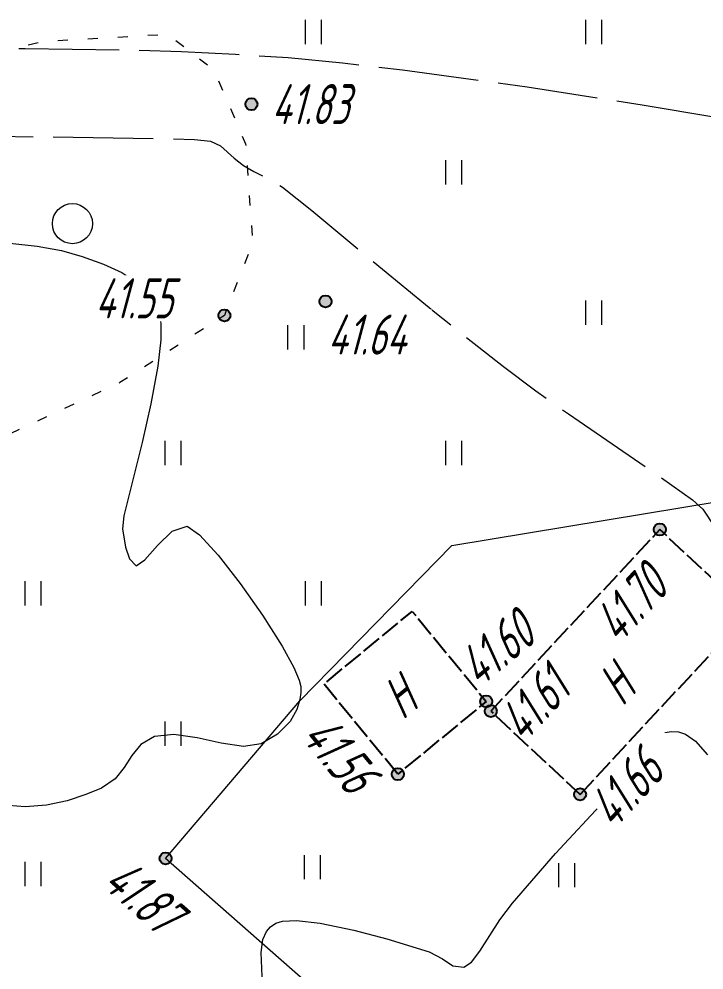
# Model space of a CAD drawing. Extents: x 2208637 to 2213412, y 575334 to 577367.
# Drawn here: x 2211201.65 to 2211218.75, y 576741.91 to 576765.62 of the extents above; entities that cross this region are included whole.
import ezdxf
from ezdxf.enums import TextEntityAlignment as Align

# ---------------------------------------------------------------- set-up
doc = ezdxf.new("R2010")
doc.units = 0
doc.header["$LTSCALE"] = 0.5
for name, pattern in [('2000_16', [1, 1, 0]), ('2000_366_2', [1.5, 0.5, -1]), ('500_329_3', [6, 5, -1])]:
    doc.linetypes.add(name, pattern=pattern)
doc.layers.get('0').update_dxf_attribs({"lineweight": 25})
for name, color, linetype, lineweight in [('ИИ_ГОРИЗОНТАЛИ_ОСН', 32, 'Continuous', 15), ('ИИ_ОГРАДЫ', 7, 'Continuous', 25), ('ИИ_ОТМЕТКИ', 7, 'Continuous', 25), ('ИИ_СООРУЖЕНИЯ', 7, 'Continuous', 25), ('ИИ_УГОДЬЯ', 7, 'Continuous', 25)]:
    doc.layers.add(name, color=color, linetype=linetype, lineweight=lineweight)
doc.styles.add('GOST 2.304', font='cs_gost2304.shx', dxfattribs={"width": 0.8, "oblique": 15})
doc.linetypes.add('2000_475_1', pattern='A,3,[1,Topography.shx,S=0.5,R=90,X=0,Y=0],0', length=3)

# ---------------------------------------------------------------- blocks, each defined once
blk = doc.blocks.new('500_401')
at = {"color": 0, "linetype": 'Continuous', "lineweight": -2}
for points in [[(-0.4, 0), (-0.4, 1.2)], [(0.4, 0), (0.4, 1.2)]]:
    blk.add_lwpolyline(points, dxfattribs=at)
blk = doc.blocks.new('500_368')
at = {"color": 0, "linetype": 'Continuous', "lineweight": -2}
blk.add_circle((0, 0), 1, dxfattribs=at)
blk = doc.blocks.new('500_330_1')
at = {"linetype": 'Continuous', "lineweight": -2}
h = blk.add_hatch(color=0, dxfattribs=at)
h.dxf.hatch_style = 1
edge = h.paths.add_edge_path()
edge.add_arc((0, 0), 0.3, 0, 360)
at = {"color": 0, "linetype": 'Continuous', "lineweight": -2}
blk.add_circle((0, 0), 0.3, dxfattribs=at)
at = {"color": 0, "linetype": 'Continuous', "lineweight": -2, "style": 'GOST 2.304', "flags": 1}
for tag, p in [('Номер', (-1, -1)), ('Номер_рабочей_станции', (-1, -3.5))]:
    blk.add_attdef(tag, text='', height=2, dxfattribs=at).set_placement(p, align=Align.RIGHT)
at = {"color": 0, "linetype": 'Continuous', "lineweight": -2, "style": 'GOST 2.304'}
blk.add_attdef('Высота', (1, -1), '', height=2, dxfattribs=at)
at = {"color": 0, "linetype": 'Continuous', "lineweight": -2, "style": 'GOST 2.304', "flags": 1}
blk.add_attdef('Код', (0, -3.5), '', height=2, dxfattribs=at)

msp = doc.modelspace()

# ---------------------------------------------------------------- linework, layer by layer
at = {"layer": 'ИИ_ГОРИЗОНТАЛИ_ОСН', "color": 32, "linetype": '500_329_3', "lineweight": 20, "elevation": 41.75, "flags": 128}
msp.add_lwpolyline([(2211234.998, 576750.31), (2211234.893, 576750.546), (2211234.707, 576750.805), (2211234.359, 576751.178), (2211233.805, 576751.673), (2211231.963, 576753.155), (2211231.498, 576753.577), (2211231.039, 576754.063), (2211230.023, 576755.234), (2211229.557, 576755.713), (2211228.636, 576756.577), (2211227.818, 576757.288), (2211227.281, 576757.715), (2211226.473, 576758.186), (2211226.154, 576758.448), (2211221.28, 576762.681), (2211221.299, 576762.74), (2211221.248, 576762.837), (2211221.138, 576762.962), (2211220.901, 576762.98), (2211220.321, 576762.964), (2211220.137, 576762.986), (2211217.199, 576763.477), (2211214.333, 576763.92), (2211211.218, 576764.348), (2211209.726, 576764.522), (2211208.364, 576764.651), (2211207.055, 576764.739), (2211205.706, 576764.803), (2211204.357, 576764.846), (2211201.807, 576764.882), (2211199.709, 576764.874), (2211198.076, 576764.839), (2211197.351, 576764.759), (2211196.982, 576764.697), (2211196.681, 576764.628), (2211196.45, 576764.524), (2211195.35, 576763.981), (2211194.936, 576763.741), (2211194.722, 576763.587), (2211194.649, 576763.506), (2211194.637, 576763.473), (2211194.67, 576763.326), (2211194.783, 576763.185), (2211195.023, 576763.013), (2211195.398, 576762.84), (2211195.79, 576762.801), (2211197.873, 576762.745), (2211205.159, 576762.645), (2211206.028, 576762.616), (2211206.426, 576762.578), (2211206.675, 576762.459), (2211207.021, 576762.15), (2211207.254, 576761.971), (2211207.51, 576761.822), (2211207.958, 576761.595), (2211208.229, 576761.428), (2211208.958, 576760.844), (2211212.024, 576758.309), (2211213.738, 576756.955), (2211214.553, 576756.35), (2211215.361, 576755.776), (2211217.503, 576754.312), (2211218.455, 576753.628), (2211218.717, 576753.396), (2211219.011, 576752.959), (2211219.378, 576752.145), (2211219.556, 576752.032), (2211219.648, 576752.204), (2211219.644, 576752.594), (2211219.611, 576753.126), (2211219.614, 576753.727), (2211219.719, 576754.322), (2211219.891, 576754.821), (2211220.141, 576755.459), (2211220.457, 576756.167), (2211220.823, 576756.874), (2211221.225, 576757.509), (2211221.563, 576757.919), (2211221.822, 576758.145), (2211221.995, 576758.248), (2211222.182, 576758.317), (2211222.39, 576758.365), (2211222.708, 576758.397), (2211223.139, 576758.368), (2211223.673, 576758.224), (2211224.178, 576757.973), (2211224.547, 576757.703), (2211224.794, 576757.464), (2211224.943, 576757.289), (2211225.074, 576757.102), (2211225.166, 576756.899), (2211225.237, 576756.566), (2211225.237, 576756.073), (2211225.041, 576754.626), (2211225.006, 576753.806), (2211225.129, 576752.936), (2211225.349, 576752.205), (2211225.605, 576751.538), (2211225.893, 576750.926), (2211226.206, 576750.363), (2211226.54, 576749.841), (2211226.889, 576749.354), (2211227.248, 576748.893), (2211228.003, 576747.967), (2211228.354, 576747.6), (2211228.721, 576747.299), (2211229.132, 576747.067), (2211229.612, 576746.905), (2211230.222, 576746.88), (2211230.795, 576747.034), (2211231.814, 576747.46), (2211232.25, 576747.519), (2211232.713, 576747.357), (2211233.426, 576746.851), (2211233.73, 576746.81), (2211233.958, 576746.982), (2211234.089, 576747.263), (2211234.31, 576748.029), (2211234.712, 576748.823), (2211234.919, 576749.293), (2211235.023, 576749.692), (2211235.044, 576749.999)], close=True, dxfattribs=at)
at = {"layer": 'ИИ_ГОРИЗОНТАЛИ_ОСН', "elevation": 41.5, "flags": 128}
for points in [[(2211201.422, 576760.029), (2211202.103, 576759.962), (2211202.707, 576759.847), (2211203.228, 576759.698), (2211203.759, 576759.507), (2211204.214, 576759.304), (2211204.594, 576759.055), (2211204.846, 576758.803), (2211205.004, 576758.572), (2211205.096, 576758.394), (2211205.163, 576758.218), (2211205.192, 576758.018), (2211205.19, 576757.625), (2211205.116, 576756.969), (2211204.943, 576756.026), (2211204.725, 576755.058), (2211204.268, 576753.233), (2211204.232, 576752.905), (2211204.305, 576752.453), (2211204.404, 576752.158), (2211204.573, 576751.99), (2211204.793, 576752.132), (2211205.106, 576752.492), (2211205.471, 576752.848), (2211205.846, 576752.979), (2211206.157, 576752.763), (2211206.624, 576752.249), (2211207.172, 576751.543), (2211207.727, 576750.752), (2211208.215, 576749.98), (2211208.506, 576749.447), (2211208.643, 576749.134), (2211208.686, 576748.978), (2211208.687, 576748.828), (2211208.663, 576748.652), (2211208.586, 576748.404), (2211208.414, 576748.106), (2211208.099, 576747.79), (2211207.692, 576747.544), (2211207.252, 576747.481), (2211206.697, 576747.562), (2211206.095, 576747.694), (2211205.516, 576747.781), (2211205.028, 576747.729), (2211204.69, 576747.527), (2211204.464, 576747.257), (2211204.276, 576746.959), (2211204.051, 576746.675), (2211203.713, 576746.445), (2211203.318, 576746.282), (2211202.852, 576746.129), (2211202.339, 576746.016), (2211201.807, 576745.974), (2211201.384, 576746.012)], [(2211207.733, 576741.345), (2211207.69, 576742.344), (2211207.735, 576742.663), (2211207.829, 576742.867), (2211207.929, 576742.983), (2211208.057, 576743.072), (2211208.229, 576743.121), (2211208.578, 576743.137), (2211209.167, 576743.073), (2211210.005, 576742.9), (2211210.828, 576742.683), (2211211.889, 576742.361), (2211212.219, 576742.188), (2211212.475, 576742.01), (2211212.752, 576741.973), (2211212.946, 576742.105), (2211213.152, 576742.375), (2211213.649, 576743.154), (2211213.963, 576743.577), (2211215.039, 576744.811), (2211216.259, 576746.125), (2211216.661, 576746.612), (2211216.989, 576747.084), (2211217.292, 576747.487), (2211217.55, 576747.721), (2211217.769, 576747.827), (2211217.933, 576747.858), (2211218.113, 576747.85), (2211218.286, 576747.791), (2211218.532, 576747.617), (2211218.833, 576747.273)]]:
    msp.add_lwpolyline(points, dxfattribs=at)
at = {"layer": 'ИИ_ОГРАДЫ', "linetype": '2000_475_1', "lineweight": 20, "flags": 128}
msp.add_lwpolyline([(2211220.532, 576731.878), (2211213.42, 576737.56), (2211205.31, 576744.69), (2211208.663, 576748.623), (2211212.45, 576752.49), (2211219.15, 576753.6), (2211222.28, 576757.57), (2211230.47, 576749.47), (2211233.697, 576745.932), (2211227.908, 576739.537)], close=True, dxfattribs=at)
at = {"layer": 'ИИ_СООРУЖЕНИЯ', "linetype": '2000_16', "flags": 128}
for points in [[(2211215.652, 576746.287), (2211219.871, 576750.815), (2211217.643, 576752.891), (2211213.424, 576748.363)], [(2211211.104, 576746.791), (2211209.258, 576749.038), (2211211.465, 576750.851), (2211213.311, 576748.604)]]:
    msp.add_lwpolyline(points, close=True, dxfattribs=at)
at = {"layer": 'ИИ_УГОДЬЯ', "linetype": '2000_366_2', "lineweight": 20, "flags": 128}
msp.add_lwpolyline([(2211194.524, 576767.579), (2211195.912, 576765.29), (2211196.883, 576764.54), (2211198.826, 576764.275), (2211202.271, 576765.069), (2211205.362, 576765.245), (2211206.51, 576764.363), (2211207.305, 576762.51), (2211207.481, 576760.04), (2211206.775, 576758.231), (2211204.169, 576756.555), (2211200.195, 576754.702), (2211195.136, 576755.047), (2211193.18, 576754.633), (2211192.869, 576752.854), (2211194.383, 576750.184), (2211195.407, 576748.226), (2211196.095, 576744.266), (2211195.952, 576739.07), (2211194.805, 576738.61), (2211191.975, 576739.238), (2211188.202, 576737.892), (2211186.854, 576736.5), (2211186.629, 576733.673), (2211187.843, 576731.774), (2211185.368, 576727.254), (2211185.585, 576724.298), (2211188.327, 576719.54), (2211191.863, 576714.782), (2211193.45, 576712.547), (2211195.225, 576709.623)], dxfattribs=at)

# ---------------------------------------------------------------- block references
at = {"layer": 'ИИ_УГОДЬЯ', "lineweight": 20, "xscale": 0.5, "yscale": 0.5, "zscale": 0.5}
for name, p in [('500_401', (2211209, 576765)), ('500_401', (2211216, 576765)), ('500_401', (2211212.5, 576761.5)), ('500_368', (2211202.983, 576760.52)), ('500_401', (2211216, 576758)), ('500_401', (2211208.563, 576757.384)), ('500_401', (2211205.5, 576754.5)), ('500_401', (2211212.5, 576754.5)), ('500_401', (2211202, 576751)), ('500_401', (2211209, 576751)), ('500_401', (2211205.5, 576747.5)), ('500_401', (2211208.977, 576744.169)), ('500_401', (2211202, 576744)), ('500_401', (2211215.32, 576743.968))]:
    msp.add_blockref(name, p, dxfattribs=at)

# ---------------------------------------------------------------- next in the draw order: wipeouts: each hides what was drawn before it
at = {"lineweight": 0}
for points, layer in [([(2211208.067, 576762.93), (2211210.688, 576762.93), (2211210.688, 576764.07), (2211208.067, 576764.07)], 'ИИ_ОТМЕТКИ'), ([(2211203.666, 576758.087), (2211206.287, 576758.087), (2211206.287, 576759.227), (2211203.666, 576759.227)], 'ИИ_ОТМЕТКИ'), ([(2211209.469, 576757.184), (2211211.949, 576757.184), (2211211.949, 576758.382), (2211209.469, 576758.382)], 'ИИ_ОТМЕТКИ'), ([(2211216.752, 576750.046), (2211218.552, 576751.978), (2211217.718, 576752.755), (2211215.918, 576750.823)], 'ИИ_ОТМЕТКИ'), ([(2211213.273, 576748.947), (2211215.298, 576750.611), (2211214.537, 576751.537), (2211212.512, 576749.873)], 'ИИ_ОТМЕТКИ'), ([(2211216.626, 576745.42), (2211218.359, 576747.279), (2211217.482, 576748.096), (2211215.75, 576746.237)], 'ИИ_ОТМЕТКИ'), ([(2211203.729, 576743.887), (2211205.713, 576742.144), (2211206.465, 576743), (2211204.482, 576744.743)], 'ИИ_ОТМЕТКИ'), ([(2211216.798, 576748.45), (2211217.376, 576749.07), (2211216.542, 576749.847), (2211215.964, 576749.227)], 'ИИ_СООРУЖЕНИЯ'), ([(2211211.311, 576748.102), (2211211.966, 576748.64), (2211211.243, 576749.521), (2211210.587, 576748.982)], 'ИИ_СООРУЖЕНИЯ')]:
    msp.add_wipeout(points, dxfattribs=at).dxf.layer = layer

# ---------------------------------------------------------------- next in the draw order: block references
at = {"layer": 'ИИ_ОТМЕТКИ'}
ref = msp.add_blockref('500_330_1', (2211207.45, 576763.5, 41.83), dxfattribs=dict(at, xscale=0.5, yscale=0.5, zscale=0.5))
ref.add_attrib('Высота', '41.83', (2211207.95, 576763, 41.83), dxfattribs={"layer": '0', "color": 0, "linetype": 'Continuous', "lineweight": -2, "height": 1, "style": 'GOST 2.304', "oblique": 15, "width": 0.8})
ref = msp.add_blockref('500_330_1', (2211206.775, 576758.231, 41.554), dxfattribs=dict(at, xscale=0.5, yscale=0.5, zscale=0.5))
ref.add_attrib('Высота', '41.55', (2211203.549, 576758.157), dxfattribs={"layer": '0', "color": 0, "linetype": 'Continuous', "lineweight": -2, "height": 1, "style": 'GOST 2.304', "oblique": 15, "width": 0.8})
ref = msp.add_blockref('500_330_1', (2211209.3, 576758.58, 41.64), dxfattribs=dict(at, xscale=0.5, yscale=0.5, zscale=0.5))
ref.add_attrib('Высота', '41.64', (2211209.353, 576757.254), dxfattribs={"layer": '0', "color": 0, "linetype": 'Continuous', "lineweight": -2, "height": 1, "style": 'GOST 2.304', "oblique": 15, "width": 0.8})
ref = msp.add_blockref('500_330_1', (2211217.643, 576752.891, 41.7), dxfattribs=dict(at, xscale=0.5, yscale=0.5, zscale=0.5, rotation=47.02215227818361))
ref.add_attrib('Высота', '41.70', (2211216.621, 576750.008), dxfattribs={"layer": '0', "color": 0, "linetype": 'Continuous', "lineweight": -2, "height": 1, "rotation": 47.0222, "style": 'GOST 2.304', "oblique": 15, "width": 0.8})
ref = msp.add_blockref('500_330_1', (2211205.31, 576744.69, 41.87), dxfattribs=dict(at, xscale=0.5, yscale=0.5, zscale=0.5, rotation=318.6793084609623))
ref.add_attrib('Высота', '41.87', (2211203.688, 576744.017), dxfattribs={"layer": '0', "color": 0, "linetype": 'Continuous', "lineweight": -2, "height": 1, "rotation": 318.6793, "style": 'GOST 2.304', "oblique": 15, "width": 0.8})

# ---------------------------------------------------------------- next in the draw order: texts
at = {"layer": 'ИИ_СООРУЖЕНИЯ', "ltscale": 0.5, "style": 'GOST 2.304', "oblique": 15, "width": 0.8}
msp.add_text('Н', height=1, rotation=47.0222, dxfattribs=at).set_placement((2211216.713, 576748.461, -88.25))

# ---------------------------------------------------------------- next in the draw order: wipeouts: each hides what was drawn before it
at = {"lineweight": 0}
for points in [[(2211214.384, 576747.581), (2211216.062, 576749.382), (2211215.186, 576750.198), (2211213.508, 576748.398)], [(2211208.677, 576747.582), (2211210.29, 576745.619), (2211211.215, 576746.38), (2211209.602, 576748.343)]]:
    msp.add_wipeout(points, dxfattribs=at).dxf.layer = 'ИИ_ОТМЕТКИ'

# ---------------------------------------------------------------- next in the draw order: block references
at = {"layer": 'ИИ_ОТМЕТКИ'}
ref = msp.add_blockref('500_330_1', (2211213.311, 576748.604, 41.598), dxfattribs=dict(at, xscale=0.5, yscale=0.5, zscale=0.5, rotation=39.40707375973656))
ref.add_attrib('Высота', '41.60', (2211213.138, 576748.927), dxfattribs={"layer": '0', "color": 0, "linetype": 'Continuous', "lineweight": -2, "height": 1, "rotation": 39.4071, "style": 'GOST 2.304', "oblique": 15, "width": 0.8})
ref = msp.add_blockref('500_330_1', (2211213.424, 576748.363, 41.607), dxfattribs=dict(at, xscale=0.5, yscale=0.5, zscale=0.5, rotation=47.02215227818361))
ref.add_attrib('Высота', '41.61', (2211214.253, 576747.543), dxfattribs={"layer": '0', "color": 0, "linetype": 'Continuous', "lineweight": -2, "height": 1, "rotation": 47.0222, "style": 'GOST 2.304', "oblique": 15, "width": 0.8})
ref = msp.add_blockref('500_330_1', (2211211.104, 576746.791, 41.563), dxfattribs=dict(at, xscale=0.5, yscale=0.5, zscale=0.5, rotation=309.4070737545709))
ref.add_attrib('Высота', '41.56', (2211208.656, 576747.717), dxfattribs={"layer": '0', "color": 0, "linetype": 'Continuous', "lineweight": -2, "height": 1, "rotation": 309.4071, "style": 'GOST 2.304', "oblique": 15, "width": 0.8})
ref = msp.add_blockref('500_330_1', (2211215.652, 576746.287, 41.657), dxfattribs=dict(at, xscale=0.5, yscale=0.5, zscale=0.5, rotation=47.02215227891835))
ref.add_attrib('Высота', '41.66', (2211216.495, 576745.383), dxfattribs={"layer": '0', "color": 0, "linetype": 'Continuous', "lineweight": -2, "height": 1, "rotation": 47.0222, "style": 'GOST 2.304', "oblique": 15, "width": 0.8})

# ---------------------------------------------------------------- next in the draw order: texts
at = {"layer": 'ИИ_СООРУЖЕНИЯ', "ltscale": 0.5, "style": 'GOST 2.304', "oblique": 15, "width": 0.8}
msp.add_text('Н', height=1, rotation=39.4071, dxfattribs=at).set_placement((2211211.228, 576748.124, -88.25))

doc.saveas('drawing.dxf')
